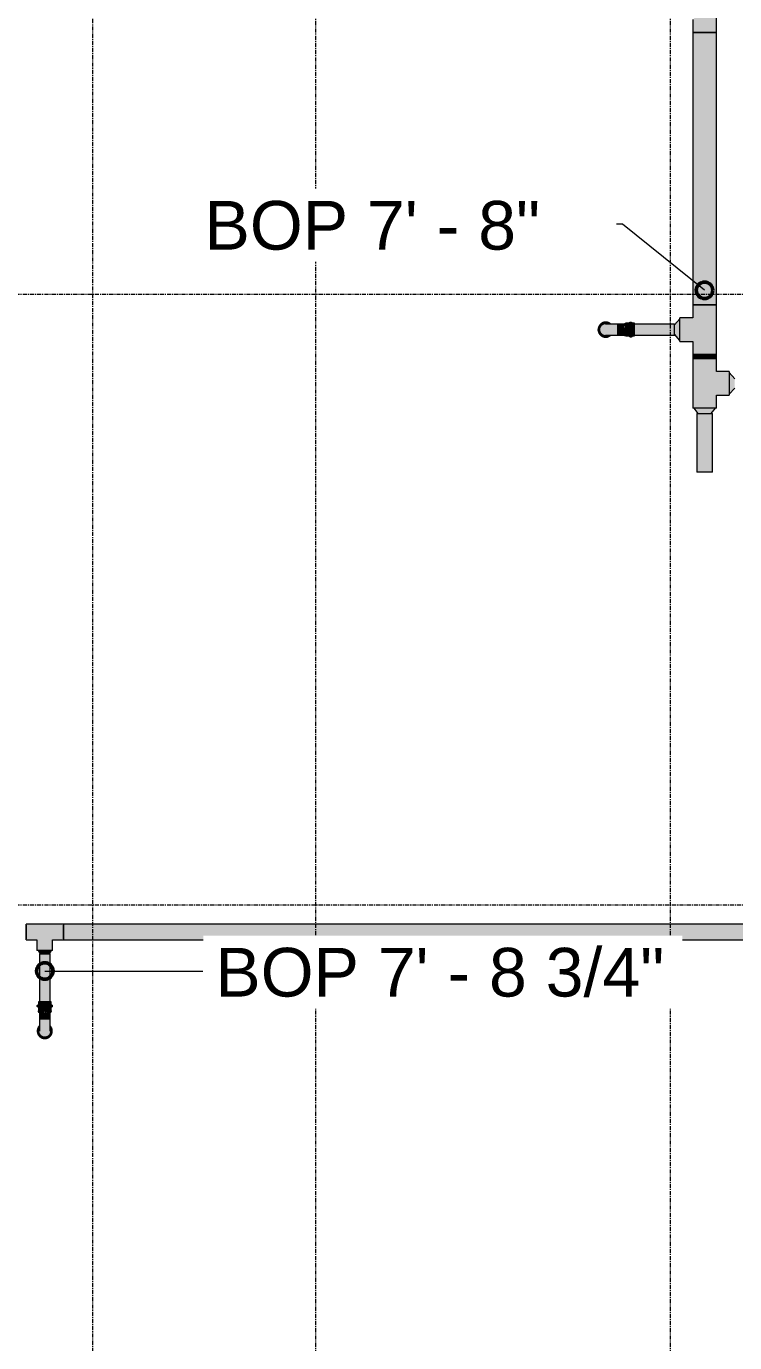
# Model space of a CAD drawing. Header units: inches. Extents: x -3679 to 241, y -496 to 1784.
# Drawn here: x -3090.1 to -3004.2, y 146 to 305.5 of the extents above; entities that cross this region are included whole.
import ezdxf

# ---------------------------------------------------------------- set-up
doc = ezdxf.new("R2010")
doc.units = ezdxf.units.IN
doc.header["$MEASUREMENT"] = 0
doc.linetypes.add('Grid Line', pattern=[0.875, 0.5, -0.125, 0.125, -0.125])
for name, color, linetype, lineweight in [('G-ANNO-DIMS', 251, 'Continuous', 9), ('P-PIPE', 1, 'Continuous', 9), ('P-PIPE-CNTR', 1, 'Continuous', 9), ('S-GRID', 8, 'Continuous', 9)]:
    doc.layers.add(name, color=color, linetype=linetype, lineweight=lineweight)
doc.styles.add('Arial_1', font='arial.ttf', dxfattribs={"height": 5.901198})

# ---------------------------------------------------------------- blocks, each defined once
blk = doc.blocks.new('Victaulic-VicPress316-Elbow 90-45deg Style P568_P571 - Standard-1236836-LOWER PARKING')
at = {"layer": 'P-PIPE'}
for points in [[(-3020.58, 268.74), (-3020.56, 268.79), (-3020.55, 268.92), (-3020.48, 269.11), (-3020.36, 269.28), (-3020.15, 269.42), (-3019.93, 269.49), (-3019.82, 269.51), (-3019.36, 269.4), (-3019.19, 269.4), (-3019.3, 269.5), (-3019.48, 269.59), (-3019.64, 269.6), (-3019.82, 269.65), (-3019.98, 269.64), (-3020.15, 269.59), (-3020.33, 269.5), (-3020.51, 269.33), (-3020.67, 269.07), (-3020.66, 268.74)], [(-3016.7, 268.74), (-3016.64, 268.74), (-3016.64, 269.51), (-3016.69, 269.61), (-3016.78, 269.65), (-3016.88, 269.59), (-3016.93, 269.51), (-3016.93, 268.74), (-3016.71, 268.74)], [(-3019.84, 267.83), (-3019.66, 267.85), (-3019.48, 267.89), (-3019.3, 267.99), (-3019.19, 268.09), (-3019.44, 268.09), (-3019.48, 268.06), (-3019.7, 268), (-3019.82, 267.98), (-3020.17, 268.07), (-3020.36, 268.2), (-3020.48, 268.39), (-3020.51, 268.45), (-3020.56, 268.62), (-3020.57, 268.71), (-3020.58, 268.74), (-3020.73, 268.74), (-3020.71, 268.58), (-3020.66, 268.39), (-3020.49, 268.12), (-3020.33, 267.99), (-3020.15, 267.89), (-3020, 267.88), (-3019.89, 267.85)], [(-3020.58, 268.74), (-3020.48, 268.74), (-3020.45, 268.9), (-3020.4, 269.04), (-3020.36, 269.1), (-3020.28, 269.21), (-3020.19, 269.28), (-3020.09, 269.34), (-3019.96, 269.38), (-3019.93, 269.39), (-3019.47, 269.42), (-3019.6, 269.47), (-3019.82, 269.51), (-3020.04, 269.46), (-3020.17, 269.42), (-3020.38, 269.25), (-3020.48, 269.1), (-3020.51, 269.06), (-3020.55, 268.91), (-3020.57, 268.78)], [(-3019.82, 267.98), (-3019.59, 268.02), (-3019.44, 268.09), (-3019.94, 268.1), (-3020.1, 268.15), (-3020.21, 268.22), (-3020.3, 268.3), (-3020.34, 268.35), (-3020.4, 268.45), (-3020.45, 268.59), (-3020.47, 268.63), (-3020.48, 268.74), (-3020.58, 268.74), (-3020.56, 268.7), (-3020.55, 268.58), (-3020.48, 268.39), (-3020.35, 268.2), (-3020.17, 268.07), (-3020.04, 268.02), (-3019.87, 267.99)], [(-3019.69, 268.09), (-3018.42, 268.1), (-3018.42, 268.74), (-3020.48, 268.74), (-3020.47, 268.63), (-3020.44, 268.52), (-3020.34, 268.35), (-3020.32, 268.32), (-3020.24, 268.24), (-3020.15, 268.17), (-3019.99, 268.11), (-3019.93, 268.1), (-3019.73, 268.09)], [(-3019.74, 268.74), (-3018.42, 268.74), (-3018.42, 269.4), (-3019.93, 269.39), (-3020.1, 269.33), (-3020.15, 269.31), (-3020.24, 269.25), (-3020.32, 269.17), (-3020.41, 269.01), (-3020.44, 268.97), (-3020.47, 268.86), (-3020.47, 268.74), (-3019.87, 268.74)], [(-3018.42, 268.74), (-3017.59, 268.76), (-3017.57, 268.92), (-3017.58, 269.1), (-3017.57, 269.17), (-3017.59, 269.22), (-3017.56, 269.33), (-3017.58, 269.39), (-3017.6, 269.4), (-3018.42, 269.39), (-3018.42, 268.86)], [(-3018.42, 268.09), (-3017.58, 268.1), (-3017.56, 268.11), (-3017.58, 268.23), (-3017.59, 268.28), (-3017.57, 268.31), (-3017.57, 268.51), (-3017.57, 268.58), (-3017.6, 268.74), (-3018.42, 268.74), (-3018.42, 268.1)], [(-3017.6, 268.74), (-3017.38, 268.74), (-3017.38, 269.51), (-3017.46, 269.5), (-3017.59, 269.4), (-3017.56, 269.36), (-3017.58, 269.27), (-3017.59, 269.2), (-3017.57, 269.17), (-3017.57, 268.97), (-3017.58, 268.86), (-3017.6, 268.74)], [(-3017.38, 267.98), (-3017.38, 268.74), (-3017.59, 268.73), (-3017.57, 268.57), (-3017.58, 268.39), (-3017.57, 268.31), (-3017.59, 268.27), (-3017.56, 268.15), (-3017.57, 268.1), (-3017.6, 268.08), (-3017.52, 268.02), (-3017.44, 267.99)], [(-3017.38, 268.74), (-3016.93, 268.74), (-3016.93, 269.51), (-3017.38, 269.5), (-3017.38, 268.87)], [(-3017.38, 267.98), (-3016.93, 267.99), (-3016.93, 268.74), (-3017.38, 268.74), (-3017.38, 267.99)], [(-3016.78, 267.83), (-3016.68, 267.89), (-3016.64, 267.98), (-3016.64, 268.74), (-3016.93, 268.74), (-3016.93, 267.98), (-3016.88, 267.88), (-3016.82, 267.85)], [(-3016.3, 268.74), (-3016.3, 269.51), (-3016.64, 269.5), (-3016.64, 268.74)], [(-3016.3, 267.98), (-3016.3, 268.74), (-3016.64, 268.74), (-3016.64, 267.98)]]:
    blk.add_hatch(color=256, dxfattribs=at).paths.add_polyline_path(points, flags=0)
for p, q in [((-3017.53, 269.4), (-3018.42, 269.4)), ((-3018.42, 268.09), (-3017.53, 268.09)), ((-3016.93, 269.51), (-3017.38, 269.51)), ((-3016.93, 269.51), (-3016.93, 268.74)), ((-3016.93, 268.74), (-3016.93, 267.98)), ((-3016.3, 269.51), (-3016.64, 269.51)), ((-3016.64, 269.51), (-3016.64, 268.74)), ((-3016.64, 268.74), (-3016.64, 267.98)), ((-3016.3, 268.74), (-3016.3, 269.51)), ((-3016.3, 267.98), (-3016.3, 268.74)), ((-3017.38, 267.98), (-3016.93, 267.98)), ((-3016.64, 267.98), (-3016.3, 267.98))]:
    blk.add_line(p, q, dxfattribs=at)
at = {"layer": 'P-PIPE', "flags": 128}
for points in [[(-3019.19, 269.4), (-3019.21, 269.42), (-3019.24, 269.45), (-3019.27, 269.47), (-3019.29, 269.49), (-3019.32, 269.51), (-3019.36, 269.53), (-3019.39, 269.55), (-3019.42, 269.56), (-3019.45, 269.58), (-3019.49, 269.59), (-3019.52, 269.61), (-3019.56, 269.62), (-3019.59, 269.63), (-3019.63, 269.63), (-3019.66, 269.64), (-3019.7, 269.65), (-3019.73, 269.65), (-3019.77, 269.65), (-3019.81, 269.65), (-3019.84, 269.65), (-3019.88, 269.65), (-3019.92, 269.65), (-3019.95, 269.64), (-3019.99, 269.64), (-3020.02, 269.63), (-3020.06, 269.62), (-3020.1, 269.61), (-3020.13, 269.6), (-3020.16, 269.59), (-3020.2, 269.57), (-3020.23, 269.56), (-3020.26, 269.54), (-3020.29, 269.52), (-3020.32, 269.5), (-3020.35, 269.48), (-3020.38, 269.46), (-3020.41, 269.43), (-3020.44, 269.41), (-3020.46, 269.39), (-3020.49, 269.36), (-3020.51, 269.33), (-3020.54, 269.3), (-3020.56, 269.27), (-3020.58, 269.24), (-3020.6, 269.21), (-3020.62, 269.18), (-3020.63, 269.15), (-3020.65, 269.12), (-3020.66, 269.08), (-3020.68, 269.05), (-3020.69, 269.01), (-3020.7, 268.98), (-3020.71, 268.94), (-3020.71, 268.91), (-3020.72, 268.87), (-3020.72, 268.84), (-3020.73, 268.8), (-3020.73, 268.76), (-3020.73, 268.74)], [(-3016.93, 269.51), (-3016.93, 269.52), (-3016.93, 269.52), (-3016.93, 269.53), (-3016.93, 269.53), (-3016.92, 269.54), (-3016.92, 269.54), (-3016.92, 269.55), (-3016.92, 269.56), (-3016.92, 269.56), (-3016.92, 269.57), (-3016.91, 269.57), (-3016.91, 269.58), (-3016.91, 269.58), (-3016.9, 269.59), (-3016.9, 269.59), (-3016.9, 269.6), (-3016.89, 269.6), (-3016.89, 269.61), (-3016.89, 269.61), (-3016.88, 269.61), (-3016.88, 269.62), (-3016.87, 269.62), (-3016.87, 269.63), (-3016.87, 269.63), (-3016.86, 269.63), (-3016.86, 269.63), (-3016.85, 269.64), (-3016.84, 269.64), (-3016.84, 269.64), (-3016.83, 269.64), (-3016.83, 269.65), (-3016.82, 269.65), (-3016.82, 269.65), (-3016.81, 269.65), (-3016.81, 269.65), (-3016.8, 269.65), (-3016.79, 269.65), (-3016.79, 269.65), (-3016.78, 269.65), (-3016.78, 269.65), (-3016.77, 269.65), (-3016.77, 269.65), (-3016.76, 269.65), (-3016.75, 269.65), (-3016.75, 269.65), (-3016.74, 269.65), (-3016.74, 269.65), (-3016.73, 269.65), (-3016.73, 269.64), (-3016.72, 269.64), (-3016.72, 269.64), (-3016.71, 269.64), (-3016.71, 269.63), (-3016.7, 269.63), (-3016.7, 269.63), (-3016.69, 269.62), (-3016.69, 269.62), (-3016.68, 269.62), (-3016.68, 269.61), (-3016.67, 269.61), (-3016.67, 269.6), (-3016.67, 269.6), (-3016.66, 269.59), (-3016.66, 269.59), (-3016.66, 269.58), (-3016.65, 269.58), (-3016.65, 269.57), (-3016.65, 269.57), (-3016.65, 269.56), (-3016.64, 269.56), (-3016.64, 269.55), (-3016.64, 269.55), (-3016.64, 269.54), (-3016.64, 269.54), (-3016.64, 269.53), (-3016.64, 269.52), (-3016.64, 269.52), (-3016.64, 269.51), (-3016.64, 269.51)], [(-3020.73, 268.74), (-3020.73, 268.71), (-3020.73, 268.67), (-3020.72, 268.63), (-3020.72, 268.6), (-3020.71, 268.56), (-3020.7, 268.53), (-3020.69, 268.49), (-3020.68, 268.46), (-3020.67, 268.42), (-3020.66, 268.39), (-3020.64, 268.35), (-3020.63, 268.32), (-3020.61, 268.29), (-3020.59, 268.26), (-3020.57, 268.23), (-3020.55, 268.2), (-3020.53, 268.17), (-3020.5, 268.14), (-3020.48, 268.11), (-3020.45, 268.09), (-3020.43, 268.06), (-3020.4, 268.04), (-3020.37, 268.02), (-3020.34, 268), (-3020.31, 267.98), (-3020.28, 267.96), (-3020.25, 267.94), (-3020.21, 267.92), (-3020.18, 267.91), (-3020.15, 267.89), (-3020.11, 267.88), (-3020.08, 267.87), (-3020.04, 267.86), (-3020.01, 267.85), (-3019.97, 267.84), (-3019.94, 267.84), (-3019.9, 267.83), (-3019.86, 267.83), (-3019.83, 267.83), (-3019.79, 267.83), (-3019.75, 267.83), (-3019.72, 267.84), (-3019.68, 267.84), (-3019.65, 267.85), (-3019.61, 267.85), (-3019.58, 267.86), (-3019.54, 267.87), (-3019.51, 267.89), (-3019.47, 267.9), (-3019.44, 267.91), (-3019.41, 267.93), (-3019.37, 267.95), (-3019.34, 267.96), (-3019.31, 267.98), (-3019.28, 268.01), (-3019.25, 268.03), (-3019.22, 268.05), (-3019.2, 268.08)], [(-3019.43, 269.4), (-3019.46, 269.42), (-3019.48, 269.43), (-3019.51, 269.45), (-3019.54, 269.46), (-3019.57, 269.47), (-3019.6, 269.48), (-3019.63, 269.49), (-3019.66, 269.49), (-3019.69, 269.5), (-3019.72, 269.5), (-3019.75, 269.51), (-3019.78, 269.51), (-3019.81, 269.51), (-3019.84, 269.51), (-3019.87, 269.51), (-3019.9, 269.5), (-3019.93, 269.5), (-3019.96, 269.5), (-3019.99, 269.49), (-3020.02, 269.48), (-3020.05, 269.47), (-3020.08, 269.46), (-3020.11, 269.45), (-3020.14, 269.44), (-3020.16, 269.43), (-3020.19, 269.41), (-3020.22, 269.4), (-3020.24, 269.38), (-3020.27, 269.36), (-3020.29, 269.34), (-3020.32, 269.32), (-3020.34, 269.3), (-3020.36, 269.28), (-3020.38, 269.26), (-3020.4, 269.24), (-3020.42, 269.21), (-3020.44, 269.19), (-3020.46, 269.16), (-3020.47, 269.14), (-3020.49, 269.11), (-3020.5, 269.08), (-3020.52, 269.06), (-3020.53, 269.03), (-3020.54, 269), (-3020.55, 268.97), (-3020.56, 268.94), (-3020.57, 268.91), (-3020.57, 268.88), (-3020.58, 268.85), (-3020.58, 268.82), (-3020.58, 268.79), (-3020.58, 268.76), (-3020.58, 268.74)], [(-3020.58, 268.74), (-3020.58, 268.71), (-3020.58, 268.68), (-3020.58, 268.65), (-3020.57, 268.62), (-3020.57, 268.59), (-3020.56, 268.56), (-3020.55, 268.53), (-3020.55, 268.5), (-3020.53, 268.47), (-3020.52, 268.44), (-3020.51, 268.42), (-3020.5, 268.39), (-3020.48, 268.36), (-3020.47, 268.34), (-3020.45, 268.31), (-3020.43, 268.29), (-3020.41, 268.26), (-3020.39, 268.24), (-3020.37, 268.21), (-3020.35, 268.19), (-3020.33, 268.17), (-3020.31, 268.15), (-3020.28, 268.13), (-3020.26, 268.11), (-3020.23, 268.1), (-3020.21, 268.08), (-3020.18, 268.07), (-3020.15, 268.05), (-3020.12, 268.04), (-3020.1, 268.03), (-3020.07, 268.02), (-3020.04, 268.01), (-3020.01, 268), (-3019.98, 267.99), (-3019.95, 267.99), (-3019.92, 267.98), (-3019.89, 267.98), (-3019.86, 267.98), (-3019.83, 267.98), (-3019.8, 267.98), (-3019.76, 267.98), (-3019.73, 267.98), (-3019.7, 267.98), (-3019.67, 267.99), (-3019.64, 268), (-3019.61, 268), (-3019.58, 268.01), (-3019.56, 268.02), (-3019.53, 268.03), (-3019.5, 268.05), (-3019.47, 268.06), (-3019.44, 268.07), (-3019.42, 268.09)], [(-3018.42, 269.4), (-3018.48, 269.4), (-3018.54, 269.4), (-3018.59, 269.4), (-3018.65, 269.4), (-3018.7, 269.4), (-3018.76, 269.4), (-3018.81, 269.4), (-3018.86, 269.4), (-3018.92, 269.4), (-3018.97, 269.4), (-3019.02, 269.4), (-3019.07, 269.4), (-3019.12, 269.4), (-3019.16, 269.4), (-3019.21, 269.4), (-3019.26, 269.4), (-3019.3, 269.4), (-3019.34, 269.4), (-3019.38, 269.4), (-3019.42, 269.4), (-3019.46, 269.4), (-3019.5, 269.4), (-3019.53, 269.4), (-3019.57, 269.4), (-3019.6, 269.4), (-3019.63, 269.4), (-3019.65, 269.4), (-3019.68, 269.4), (-3019.7, 269.4), (-3019.72, 269.4), (-3019.74, 269.4), (-3019.76, 269.4), (-3019.77, 269.4), (-3019.79, 269.4), (-3019.8, 269.4), (-3019.81, 269.4), (-3019.81, 269.4), (-3019.82, 269.4), (-3019.82, 269.4), (-3019.82, 269.4)], [(-3019.82, 268.09), (-3019.82, 268.09), (-3019.81, 268.09), (-3019.81, 268.09), (-3019.8, 268.09), (-3019.79, 268.09), (-3019.78, 268.09), (-3019.76, 268.09), (-3019.75, 268.09), (-3019.73, 268.09), (-3019.71, 268.09), (-3019.68, 268.09), (-3019.66, 268.09), (-3019.63, 268.09), (-3019.6, 268.09), (-3019.57, 268.09), (-3019.54, 268.09), (-3019.51, 268.09), (-3019.47, 268.09), (-3019.43, 268.09), (-3019.4, 268.09), (-3019.35, 268.09), (-3019.31, 268.09), (-3019.27, 268.09), (-3019.22, 268.09), (-3019.18, 268.09), (-3019.13, 268.09), (-3019.08, 268.09), (-3019.03, 268.09), (-3018.98, 268.09), (-3018.93, 268.09), (-3018.88, 268.09), (-3018.82, 268.09), (-3018.77, 268.09), (-3018.72, 268.09), (-3018.66, 268.09), (-3018.61, 268.09), (-3018.55, 268.09), (-3018.5, 268.09), (-3018.44, 268.09), (-3018.42, 268.09)], [(-3017.6, 269.4), (-3017.59, 269.41), (-3017.58, 269.42), (-3017.58, 269.43), (-3017.57, 269.43), (-3017.56, 269.44), (-3017.55, 269.45), (-3017.54, 269.45), (-3017.53, 269.46), (-3017.52, 269.47), (-3017.52, 269.47), (-3017.51, 269.48), (-3017.5, 269.48), (-3017.49, 269.49), (-3017.48, 269.49), (-3017.47, 269.49), (-3017.46, 269.5), (-3017.45, 269.5), (-3017.43, 269.5), (-3017.42, 269.51), (-3017.41, 269.51), (-3017.4, 269.51), (-3017.39, 269.51), (-3017.38, 269.51), (-3017.38, 269.51)], [(-3017.38, 267.98), (-3017.39, 267.98), (-3017.4, 267.98), (-3017.41, 267.98), (-3017.42, 267.98), (-3017.43, 267.98), (-3017.44, 267.98), (-3017.45, 267.99), (-3017.46, 267.99), (-3017.47, 267.99), (-3017.48, 268), (-3017.49, 268), (-3017.5, 268.01), (-3017.51, 268.01), (-3017.52, 268.02), (-3017.53, 268.02), (-3017.54, 268.03), (-3017.55, 268.04), (-3017.56, 268.04), (-3017.57, 268.05), (-3017.57, 268.06), (-3017.58, 268.07), (-3017.59, 268.08), (-3017.6, 268.08), (-3017.6, 268.09)], [(-3016.93, 269.47), (-3016.93, 269.48), (-3016.93, 269.49), (-3016.93, 269.49), (-3016.93, 269.5), (-3016.93, 269.5), (-3016.93, 269.51), (-3016.93, 269.51), (-3016.93, 269.51), (-3016.93, 269.51)], [(-3016.93, 269.51), (-3016.93, 269.51), (-3016.93, 269.51), (-3016.93, 269.5), (-3016.93, 269.5), (-3016.93, 269.49), (-3016.93, 269.49), (-3016.93, 269.48), (-3016.93, 269.47), (-3016.93, 269.46), (-3016.93, 269.45), (-3016.93, 269.44), (-3016.93, 269.42), (-3016.93, 269.41), (-3016.93, 269.39), (-3016.93, 269.38), (-3016.93, 269.36), (-3016.93, 269.34), (-3016.93, 269.32), (-3016.93, 269.3), (-3016.93, 269.28), (-3016.93, 269.25), (-3016.93, 269.23), (-3016.93, 269.21), (-3016.93, 269.18), (-3016.93, 269.16), (-3016.93, 269.13), (-3016.93, 269.1), (-3016.93, 269.08), (-3016.93, 269.05), (-3016.93, 269.02), (-3016.93, 268.99), (-3016.93, 268.96), (-3016.93, 268.93), (-3016.93, 268.9), (-3016.93, 268.87), (-3016.93, 268.84), (-3016.93, 268.81), (-3016.93, 268.78), (-3016.93, 268.75), (-3016.93, 268.74)], [(-3016.93, 268.74), (-3016.93, 268.71), (-3016.93, 268.68), (-3016.93, 268.65), (-3016.93, 268.62), (-3016.93, 268.59), (-3016.93, 268.56), (-3016.93, 268.53), (-3016.93, 268.5), (-3016.93, 268.47), (-3016.93, 268.44), (-3016.93, 268.42), (-3016.93, 268.39), (-3016.93, 268.36), (-3016.93, 268.34), (-3016.93, 268.31), (-3016.93, 268.29), (-3016.93, 268.26), (-3016.93, 268.24), (-3016.93, 268.21), (-3016.93, 268.19), (-3016.93, 268.17), (-3016.93, 268.15), (-3016.93, 268.13), (-3016.93, 268.11), (-3016.93, 268.1), (-3016.93, 268.08), (-3016.93, 268.07), (-3016.93, 268.05), (-3016.93, 268.04), (-3016.93, 268.03), (-3016.93, 268.02), (-3016.93, 268.01), (-3016.93, 268), (-3016.93, 267.99), (-3016.93, 267.99), (-3016.93, 267.98), (-3016.93, 267.98), (-3016.93, 267.98), (-3016.93, 267.98), (-3016.93, 267.98)], [(-3016.93, 267.98), (-3016.93, 267.98), (-3016.93, 267.98), (-3016.93, 267.98), (-3016.93, 267.99), (-3016.93, 267.99), (-3016.93, 268), (-3016.93, 268.01), (-3016.93, 268.02)], [(-3016.64, 268.74), (-3016.64, 268.77), (-3016.64, 268.8), (-3016.64, 268.83), (-3016.64, 268.86), (-3016.64, 268.9), (-3016.64, 268.93), (-3016.64, 268.95), (-3016.64, 268.98), (-3016.64, 269.01), (-3016.64, 269.04), (-3016.64, 269.07), (-3016.64, 269.1), (-3016.64, 269.12), (-3016.64, 269.15), (-3016.64, 269.18), (-3016.64, 269.2), (-3016.64, 269.22), (-3016.64, 269.25), (-3016.64, 269.27), (-3016.64, 269.29), (-3016.64, 269.31), (-3016.64, 269.33), (-3016.64, 269.35), (-3016.64, 269.37), (-3016.64, 269.39), (-3016.64, 269.4), (-3016.64, 269.42), (-3016.64, 269.43), (-3016.64, 269.45), (-3016.64, 269.46), (-3016.64, 269.47), (-3016.64, 269.48), (-3016.64, 269.49), (-3016.64, 269.49), (-3016.64, 269.5), (-3016.64, 269.5), (-3016.64, 269.51), (-3016.64, 269.51), (-3016.64, 269.51), (-3016.64, 269.51)], [(-3016.64, 269.51), (-3016.64, 269.51), (-3016.64, 269.51), (-3016.64, 269.5), (-3016.64, 269.5), (-3016.64, 269.49), (-3016.64, 269.49), (-3016.64, 269.48), (-3016.64, 269.47)], [(-3016.64, 267.98), (-3016.64, 267.98), (-3016.64, 267.98), (-3016.64, 267.98), (-3016.64, 267.99), (-3016.64, 267.99), (-3016.64, 268), (-3016.64, 268.01), (-3016.64, 268.02), (-3016.64, 268.03), (-3016.64, 268.04), (-3016.64, 268.05), (-3016.64, 268.06), (-3016.64, 268.08), (-3016.64, 268.09), (-3016.64, 268.11), (-3016.64, 268.13), (-3016.64, 268.15), (-3016.64, 268.17), (-3016.64, 268.19), (-3016.64, 268.21), (-3016.64, 268.23), (-3016.64, 268.25), (-3016.64, 268.28), (-3016.64, 268.3), (-3016.64, 268.33), (-3016.64, 268.35), (-3016.64, 268.38), (-3016.64, 268.41), (-3016.64, 268.44), (-3016.64, 268.47), (-3016.64, 268.49), (-3016.64, 268.52), (-3016.64, 268.55), (-3016.64, 268.58), (-3016.64, 268.61), (-3016.64, 268.64), (-3016.64, 268.67), (-3016.64, 268.7), (-3016.64, 268.73), (-3016.64, 268.74)], [(-3016.64, 268.02), (-3016.64, 268.01), (-3016.64, 268), (-3016.64, 267.99), (-3016.64, 267.99), (-3016.64, 267.98), (-3016.64, 267.98), (-3016.64, 267.98), (-3016.64, 267.98), (-3016.64, 267.98)], [(-3016.64, 267.98), (-3016.64, 267.97), (-3016.64, 267.96), (-3016.64, 267.96), (-3016.64, 267.95), (-3016.64, 267.95), (-3016.64, 267.94), (-3016.64, 267.94), (-3016.64, 267.93), (-3016.65, 267.93), (-3016.65, 267.92), (-3016.65, 267.91), (-3016.65, 267.91), (-3016.66, 267.9), (-3016.66, 267.9), (-3016.66, 267.89), (-3016.66, 267.89), (-3016.67, 267.88), (-3016.67, 267.88), (-3016.68, 267.88), (-3016.68, 267.87), (-3016.68, 267.87), (-3016.69, 267.86), (-3016.69, 267.86), (-3016.7, 267.86), (-3016.7, 267.85), (-3016.71, 267.85), (-3016.71, 267.85), (-3016.72, 267.85), (-3016.72, 267.84), (-3016.73, 267.84), (-3016.73, 267.84), (-3016.74, 267.84), (-3016.75, 267.84), (-3016.75, 267.83), (-3016.76, 267.83), (-3016.76, 267.83), (-3016.77, 267.83), (-3016.77, 267.83), (-3016.78, 267.83), (-3016.79, 267.83), (-3016.79, 267.83), (-3016.8, 267.83), (-3016.8, 267.83), (-3016.81, 267.83), (-3016.81, 267.83), (-3016.82, 267.84), (-3016.83, 267.84), (-3016.83, 267.84), (-3016.84, 267.84), (-3016.84, 267.84), (-3016.85, 267.85), (-3016.85, 267.85), (-3016.86, 267.85), (-3016.86, 267.86), (-3016.87, 267.86), (-3016.87, 267.86), (-3016.88, 267.87), (-3016.88, 267.87), (-3016.88, 267.87), (-3016.89, 267.88), (-3016.89, 267.88), (-3016.9, 267.89), (-3016.9, 267.89), (-3016.9, 267.9), (-3016.91, 267.9), (-3016.91, 267.91), (-3016.91, 267.91), (-3016.91, 267.92), (-3016.92, 267.92), (-3016.92, 267.93), (-3016.92, 267.93), (-3016.92, 267.94), (-3016.92, 267.94), (-3016.92, 267.95), (-3016.93, 267.96), (-3016.93, 267.96), (-3016.93, 267.97), (-3016.93, 267.97), (-3016.93, 267.98)]]:
    blk.add_lwpolyline(points, dxfattribs=at)
blk = doc.blocks.new('Victaulic-VicPress316-Elbow 90-45deg Style P568_P571 - Standard-V31-LOWER PARKING')
at = {"layer": 'P-PIPE'}
for points in [[(-3300.48, 461.12), (-3300.48, 461.37), (-3300.5, 461.41), (-3300.56, 461.63), (-3300.58, 461.74), (-3300.49, 462.09), (-3300.36, 462.28), (-3300.17, 462.41), (-3300.11, 462.44), (-3299.93, 462.48), (-3299.85, 462.49), (-3299.82, 462.51), (-3299.82, 462.58), (-3300.15, 462.59), (-3300.44, 462.41), (-3300.57, 462.26), (-3300.67, 462.08), (-3300.68, 461.92), (-3300.73, 461.74), (-3300.71, 461.58), (-3300.67, 461.41), (-3300.57, 461.23), (-3300.48, 461.12)], [(-3299.16, 461.12), (-3299.06, 461.23), (-3298.97, 461.41), (-3298.96, 461.56), (-3298.91, 461.74), (-3298.92, 461.9), (-3298.97, 462.08), (-3299.06, 462.26), (-3299.2, 462.41), (-3299.49, 462.59), (-3299.65, 462.64), (-3299.82, 462.65), (-3299.82, 462.51), (-3299.77, 462.49), (-3299.64, 462.48), (-3299.45, 462.4), (-3299.28, 462.28), (-3299.14, 462.08), (-3299.07, 461.86), (-3299.05, 461.74), (-3299.16, 461.3), (-3299.16, 461.13)], [(-3300.48, 461.37), (-3300.46, 461.86), (-3300.4, 462.03), (-3300.34, 462.14), (-3300.28, 462.21), (-3300.21, 462.27), (-3300.11, 462.33), (-3299.97, 462.38), (-3299.93, 462.39), (-3299.82, 462.4), (-3299.82, 462.51), (-3299.86, 462.49), (-3299.98, 462.48), (-3300.17, 462.41), (-3300.36, 462.28), (-3300.49, 462.09), (-3300.54, 461.96), (-3300.58, 461.74), (-3300.54, 461.52), (-3300.49, 461.39)], [(-3300.15, 460.35), (-3299.82, 460.35), (-3299.82, 462.4), (-3299.93, 462.39), (-3300.04, 462.36), (-3300.15, 462.31), (-3300.24, 462.25), (-3300.32, 462.17), (-3300.4, 462.03), (-3300.44, 461.97), (-3300.47, 461.86), (-3300.48, 461.62), (-3300.47, 460.35), (-3300.24, 460.35)], [(-3299.16, 461.37), (-3299.13, 461.44), (-3299.1, 461.52), (-3299.05, 461.74), (-3299.1, 461.97), (-3299.14, 462.09), (-3299.31, 462.31), (-3299.46, 462.41), (-3299.5, 462.43), (-3299.65, 462.48), (-3299.78, 462.49), (-3299.82, 462.49), (-3299.82, 462.4), (-3299.66, 462.38), (-3299.52, 462.33), (-3299.42, 462.27), (-3299.35, 462.2), (-3299.28, 462.11), (-3299.22, 462.02), (-3299.18, 461.89), (-3299.17, 461.86), (-3299.16, 461.4)], [(-3299.31, 460.35), (-3299.16, 460.35), (-3299.17, 461.86), (-3299.21, 461.99), (-3299.25, 462.07), (-3299.31, 462.17), (-3299.42, 462.27), (-3299.5, 462.32), (-3299.59, 462.36), (-3299.7, 462.39), (-3299.82, 462.39), (-3299.82, 460.35), (-3299.39, 460.35)], [(-3299.98, 459.3), (-3299.82, 459.3), (-3299.83, 459.52), (-3299.99, 459.49), (-3300.17, 459.5), (-3300.25, 459.5), (-3300.29, 459.52), (-3300.41, 459.49), (-3300.46, 459.5), (-3300.48, 459.52), (-3300.54, 459.44), (-3300.57, 459.37), (-3300.57, 459.3), (-3300.06, 459.3)], [(-3300.45, 459.49), (-3300.33, 459.51), (-3300.28, 459.52), (-3300.25, 459.5), (-3300.05, 459.5), (-3299.98, 459.49), (-3299.82, 459.52), (-3299.82, 460.35), (-3300.48, 460.35), (-3300.46, 459.5), (-3300.45, 459.49)], [(-3299.24, 459.49), (-3299.17, 459.5), (-3299.16, 459.52), (-3299.17, 460.35), (-3299.82, 460.35), (-3299.8, 459.52), (-3299.64, 459.49), (-3299.46, 459.5), (-3299.39, 459.5), (-3299.34, 459.52), (-3299.25, 459.49)], [(-3299.62, 459.3), (-3299.05, 459.3), (-3299.06, 459.38), (-3299.16, 459.52), (-3299.2, 459.49), (-3299.29, 459.5), (-3299.36, 459.52), (-3299.39, 459.5), (-3299.59, 459.5), (-3299.7, 459.5), (-3299.82, 459.52), (-3299.82, 459.3), (-3299.65, 459.3)], [(-3300.53, 458.56), (-3299.82, 458.56), (-3299.82, 458.85), (-3300.58, 458.85), (-3300.68, 458.8), (-3300.73, 458.71), (-3300.67, 458.61), (-3300.58, 458.56), (-3300.53, 458.56)], [(-3300.44, 458.85), (-3299.82, 458.85), (-3299.82, 459.3), (-3300.58, 459.3), (-3300.57, 458.85), (-3300.47, 458.85)], [(-3300.58, 458.22), (-3299.82, 458.22), (-3299.82, 458.56), (-3300.58, 458.56)], [(-3299.19, 458.85), (-3299.05, 458.85), (-3299.06, 459.3), (-3299.82, 459.3), (-3299.82, 458.85), (-3299.22, 458.85)], [(-3299.35, 458.56), (-3299.05, 458.56), (-3298.95, 458.61), (-3298.91, 458.71), (-3298.97, 458.81), (-3299.05, 458.85), (-3299.82, 458.85), (-3299.82, 458.56), (-3299.37, 458.56)], [(-3299.22, 458.22), (-3299.05, 458.22), (-3299.06, 458.56), (-3299.82, 458.56), (-3299.82, 458.22), (-3299.28, 458.22)]]:
    blk.add_hatch(color=256, dxfattribs=at).paths.add_polyline_path(points, flags=0)
for p, q in [((-3300.48, 460.35), (-3300.48, 459.46)), ((-3299.16, 459.46), (-3299.16, 460.35)), ((-3300.58, 459.3), (-3300.58, 458.85)), ((-3299.82, 458.85), (-3300.58, 458.85)), ((-3300.58, 458.56), (-3300.58, 458.22)), ((-3299.82, 458.56), (-3300.58, 458.56)), ((-3300.58, 458.22), (-3299.82, 458.22)), ((-3299.05, 458.85), (-3299.82, 458.85)), ((-3299.05, 458.56), (-3299.82, 458.56)), ((-3299.82, 458.22), (-3299.05, 458.22)), ((-3299.05, 458.85), (-3299.05, 459.3)), ((-3299.05, 458.22), (-3299.05, 458.56))]:
    blk.add_line(p, q, dxfattribs=at)
at = {"layer": 'P-PIPE', "flags": 128}
for points in [[(-3299.82, 462.65), (-3299.85, 462.65), (-3299.89, 462.65), (-3299.93, 462.65), (-3299.96, 462.64), (-3300, 462.64), (-3300.03, 462.63), (-3300.07, 462.62), (-3300.1, 462.61), (-3300.14, 462.6), (-3300.17, 462.58), (-3300.21, 462.57), (-3300.24, 462.55), (-3300.27, 462.53), (-3300.3, 462.52), (-3300.33, 462.5), (-3300.36, 462.47), (-3300.39, 462.45), (-3300.42, 462.43), (-3300.45, 462.4), (-3300.47, 462.38), (-3300.5, 462.35), (-3300.52, 462.32), (-3300.54, 462.3), (-3300.56, 462.27), (-3300.58, 462.24), (-3300.6, 462.2), (-3300.62, 462.17), (-3300.64, 462.14), (-3300.65, 462.11), (-3300.67, 462.07), (-3300.68, 462.04), (-3300.69, 462), (-3300.7, 461.97), (-3300.71, 461.93), (-3300.72, 461.9), (-3300.72, 461.86), (-3300.73, 461.83), (-3300.73, 461.79), (-3300.73, 461.75), (-3300.73, 461.72), (-3300.73, 461.68), (-3300.72, 461.64), (-3300.72, 461.61), (-3300.71, 461.57), (-3300.71, 461.54), (-3300.7, 461.5), (-3300.69, 461.47), (-3300.67, 461.43), (-3300.66, 461.4), (-3300.65, 461.36), (-3300.63, 461.33), (-3300.61, 461.3), (-3300.6, 461.27), (-3300.58, 461.24), (-3300.55, 461.21), (-3300.53, 461.18), (-3300.51, 461.15), (-3300.49, 461.12)], [(-3299.16, 461.11), (-3299.14, 461.13), (-3299.11, 461.16), (-3299.09, 461.19), (-3299.07, 461.22), (-3299.05, 461.25), (-3299.03, 461.28), (-3299.01, 461.31), (-3299, 461.35), (-3298.98, 461.38), (-3298.97, 461.41), (-3298.96, 461.45), (-3298.94, 461.48), (-3298.93, 461.52), (-3298.93, 461.55), (-3298.92, 461.59), (-3298.91, 461.62), (-3298.91, 461.66), (-3298.91, 461.7), (-3298.91, 461.73), (-3298.91, 461.77), (-3298.91, 461.81), (-3298.91, 461.84), (-3298.92, 461.88), (-3298.92, 461.91), (-3298.93, 461.95), (-3298.94, 461.99), (-3298.95, 462.02), (-3298.96, 462.05), (-3298.97, 462.09), (-3298.99, 462.12), (-3299, 462.16), (-3299.02, 462.19), (-3299.04, 462.22), (-3299.06, 462.25), (-3299.08, 462.28), (-3299.1, 462.31), (-3299.13, 462.34), (-3299.15, 462.36), (-3299.18, 462.39), (-3299.2, 462.42), (-3299.23, 462.44), (-3299.26, 462.46), (-3299.29, 462.48), (-3299.32, 462.5), (-3299.35, 462.52), (-3299.38, 462.54), (-3299.41, 462.56), (-3299.44, 462.57), (-3299.48, 462.59), (-3299.51, 462.6), (-3299.55, 462.61), (-3299.58, 462.62), (-3299.62, 462.63), (-3299.65, 462.64), (-3299.69, 462.65), (-3299.73, 462.65), (-3299.76, 462.65), (-3299.8, 462.65), (-3299.82, 462.65)], [(-3299.82, 462.51), (-3299.85, 462.51), (-3299.88, 462.51), (-3299.91, 462.5), (-3299.94, 462.5), (-3299.97, 462.49), (-3300, 462.49), (-3300.03, 462.48), (-3300.06, 462.47), (-3300.09, 462.46), (-3300.12, 462.45), (-3300.14, 462.44), (-3300.17, 462.42), (-3300.2, 462.41), (-3300.22, 462.39), (-3300.25, 462.38), (-3300.28, 462.36), (-3300.3, 462.34), (-3300.32, 462.32), (-3300.35, 462.3), (-3300.37, 462.28), (-3300.39, 462.25), (-3300.41, 462.23), (-3300.43, 462.21), (-3300.45, 462.18), (-3300.46, 462.16), (-3300.48, 462.13), (-3300.49, 462.1), (-3300.51, 462.08), (-3300.52, 462.05), (-3300.53, 462.02), (-3300.54, 461.99), (-3300.55, 461.96), (-3300.56, 461.93), (-3300.57, 461.9), (-3300.57, 461.87), (-3300.58, 461.84), (-3300.58, 461.81), (-3300.58, 461.78), (-3300.58, 461.75), (-3300.58, 461.72), (-3300.58, 461.69), (-3300.58, 461.66), (-3300.58, 461.63), (-3300.57, 461.6), (-3300.56, 461.57), (-3300.56, 461.54), (-3300.55, 461.51), (-3300.54, 461.48), (-3300.53, 461.45), (-3300.51, 461.42), (-3300.5, 461.4), (-3300.49, 461.37), (-3300.48, 461.35)], [(-3300.48, 461.74), (-3300.48, 461.74), (-3300.48, 461.74), (-3300.48, 461.73), (-3300.48, 461.73), (-3300.48, 461.72), (-3300.48, 461.7), (-3300.48, 461.69), (-3300.48, 461.67), (-3300.48, 461.65), (-3300.48, 461.63), (-3300.48, 461.61), (-3300.48, 461.59), (-3300.48, 461.56), (-3300.48, 461.53), (-3300.48, 461.5), (-3300.48, 461.47), (-3300.48, 461.43), (-3300.48, 461.4), (-3300.48, 461.36), (-3300.48, 461.32), (-3300.48, 461.28), (-3300.48, 461.24), (-3300.48, 461.19), (-3300.48, 461.15), (-3300.48, 461.1), (-3300.48, 461.05), (-3300.48, 461.01), (-3300.48, 460.96), (-3300.48, 460.91), (-3300.48, 460.85), (-3300.48, 460.8), (-3300.48, 460.75), (-3300.48, 460.7), (-3300.48, 460.64), (-3300.48, 460.59), (-3300.48, 460.53), (-3300.48, 460.48), (-3300.48, 460.42), (-3300.48, 460.36), (-3300.48, 460.35)], [(-3299.16, 461.35), (-3299.14, 461.38), (-3299.13, 461.41), (-3299.11, 461.44), (-3299.1, 461.47), (-3299.09, 461.49), (-3299.08, 461.52), (-3299.08, 461.55), (-3299.07, 461.58), (-3299.06, 461.61), (-3299.06, 461.64), (-3299.05, 461.67), (-3299.05, 461.7), (-3299.05, 461.73), (-3299.05, 461.77), (-3299.05, 461.8), (-3299.06, 461.83), (-3299.06, 461.86), (-3299.06, 461.89), (-3299.07, 461.92), (-3299.08, 461.95), (-3299.09, 461.98), (-3299.1, 462.01), (-3299.11, 462.03), (-3299.12, 462.06), (-3299.13, 462.09), (-3299.15, 462.12), (-3299.16, 462.14), (-3299.18, 462.17), (-3299.2, 462.19), (-3299.22, 462.22), (-3299.24, 462.24), (-3299.26, 462.26), (-3299.28, 462.29), (-3299.3, 462.31), (-3299.32, 462.33), (-3299.35, 462.35), (-3299.37, 462.37), (-3299.4, 462.38), (-3299.42, 462.4), (-3299.45, 462.41), (-3299.48, 462.43), (-3299.5, 462.44), (-3299.53, 462.45), (-3299.56, 462.47), (-3299.59, 462.47), (-3299.62, 462.48), (-3299.65, 462.49), (-3299.68, 462.5), (-3299.71, 462.5), (-3299.74, 462.51), (-3299.77, 462.51), (-3299.8, 462.51), (-3299.82, 462.51)], [(-3299.16, 460.35), (-3299.16, 460.41), (-3299.16, 460.46), (-3299.16, 460.52), (-3299.16, 460.57), (-3299.16, 460.63), (-3299.16, 460.68), (-3299.16, 460.73), (-3299.16, 460.79), (-3299.16, 460.84), (-3299.16, 460.89), (-3299.16, 460.94), (-3299.16, 460.99), (-3299.16, 461.04), (-3299.16, 461.09), (-3299.16, 461.14), (-3299.16, 461.18), (-3299.16, 461.23), (-3299.16, 461.27), (-3299.16, 461.31), (-3299.16, 461.35), (-3299.16, 461.39), (-3299.16, 461.42), (-3299.16, 461.46), (-3299.16, 461.49), (-3299.16, 461.52), (-3299.16, 461.55), (-3299.16, 461.58), (-3299.16, 461.6), (-3299.16, 461.63), (-3299.16, 461.65), (-3299.16, 461.67), (-3299.16, 461.68), (-3299.16, 461.7), (-3299.16, 461.71), (-3299.16, 461.72), (-3299.16, 461.73), (-3299.16, 461.74), (-3299.16, 461.74), (-3299.16, 461.74), (-3299.16, 461.74)], [(-3300.58, 459.3), (-3300.58, 459.31), (-3300.58, 459.33), (-3300.58, 459.34), (-3300.58, 459.35), (-3300.58, 459.36), (-3300.58, 459.37), (-3300.57, 459.38), (-3300.57, 459.39), (-3300.57, 459.4), (-3300.56, 459.41), (-3300.56, 459.42), (-3300.55, 459.43), (-3300.55, 459.44), (-3300.54, 459.45), (-3300.54, 459.46), (-3300.53, 459.47), (-3300.52, 459.48), (-3300.52, 459.48), (-3300.51, 459.49), (-3300.5, 459.5), (-3300.49, 459.51), (-3300.49, 459.51), (-3300.48, 459.52), (-3300.48, 459.52)], [(-3299.16, 459.52), (-3299.15, 459.52), (-3299.14, 459.51), (-3299.14, 459.5), (-3299.13, 459.49), (-3299.12, 459.48), (-3299.11, 459.48), (-3299.11, 459.47), (-3299.1, 459.46), (-3299.09, 459.45), (-3299.09, 459.44), (-3299.08, 459.43), (-3299.08, 459.42), (-3299.07, 459.41), (-3299.07, 459.4), (-3299.07, 459.39), (-3299.06, 459.38), (-3299.06, 459.37), (-3299.06, 459.36), (-3299.05, 459.35), (-3299.05, 459.34), (-3299.05, 459.33), (-3299.05, 459.32), (-3299.05, 459.31), (-3299.05, 459.3)], [(-3300.58, 458.56), (-3300.59, 458.56), (-3300.6, 458.56), (-3300.6, 458.56), (-3300.61, 458.56), (-3300.61, 458.56), (-3300.62, 458.57), (-3300.62, 458.57), (-3300.63, 458.57), (-3300.64, 458.57), (-3300.64, 458.57), (-3300.65, 458.58), (-3300.65, 458.58), (-3300.66, 458.58), (-3300.66, 458.58), (-3300.67, 458.59), (-3300.67, 458.59), (-3300.68, 458.59), (-3300.68, 458.6), (-3300.68, 458.6), (-3300.69, 458.61), (-3300.69, 458.61), (-3300.7, 458.61), (-3300.7, 458.62), (-3300.7, 458.62), (-3300.71, 458.63), (-3300.71, 458.63), (-3300.71, 458.64), (-3300.72, 458.64), (-3300.72, 458.65), (-3300.72, 458.65), (-3300.72, 458.66), (-3300.72, 458.67), (-3300.73, 458.67), (-3300.73, 458.68), (-3300.73, 458.68), (-3300.73, 458.69), (-3300.73, 458.69), (-3300.73, 458.7), (-3300.73, 458.71), (-3300.73, 458.71), (-3300.73, 458.72), (-3300.73, 458.72), (-3300.73, 458.73), (-3300.73, 458.73), (-3300.73, 458.74), (-3300.72, 458.75), (-3300.72, 458.75), (-3300.72, 458.76), (-3300.72, 458.76), (-3300.72, 458.77), (-3300.71, 458.77), (-3300.71, 458.78), (-3300.71, 458.78), (-3300.71, 458.79), (-3300.7, 458.79), (-3300.7, 458.8), (-3300.69, 458.8), (-3300.69, 458.81), (-3300.69, 458.81), (-3300.68, 458.81), (-3300.68, 458.82), (-3300.67, 458.82), (-3300.67, 458.83), (-3300.66, 458.83), (-3300.66, 458.83), (-3300.65, 458.83), (-3300.65, 458.84), (-3300.64, 458.84), (-3300.64, 458.84), (-3300.63, 458.84), (-3300.63, 458.85), (-3300.62, 458.85), (-3300.62, 458.85), (-3300.61, 458.85), (-3300.6, 458.85), (-3300.6, 458.85), (-3300.59, 458.85), (-3300.59, 458.85), (-3300.58, 458.85)], [(-3299.82, 458.85), (-3299.85, 458.85), (-3299.88, 458.85), (-3299.91, 458.85), (-3299.94, 458.85), (-3299.97, 458.85), (-3300, 458.85), (-3300.03, 458.85), (-3300.06, 458.85), (-3300.09, 458.85), (-3300.12, 458.85), (-3300.14, 458.85), (-3300.17, 458.85), (-3300.2, 458.85), (-3300.22, 458.85), (-3300.25, 458.85), (-3300.28, 458.85), (-3300.3, 458.85), (-3300.32, 458.85), (-3300.35, 458.85), (-3300.37, 458.85), (-3300.39, 458.85), (-3300.41, 458.85), (-3300.43, 458.85), (-3300.45, 458.85), (-3300.46, 458.85), (-3300.48, 458.85), (-3300.49, 458.85), (-3300.51, 458.85), (-3300.52, 458.85), (-3300.53, 458.85), (-3300.54, 458.85), (-3300.55, 458.85), (-3300.56, 458.85), (-3300.57, 458.85), (-3300.57, 458.85), (-3300.58, 458.85), (-3300.58, 458.85), (-3300.58, 458.85), (-3300.58, 458.85), (-3300.58, 458.85)], [(-3300.58, 458.85), (-3300.58, 458.85), (-3300.58, 458.85), (-3300.58, 458.85), (-3300.57, 458.85), (-3300.57, 458.85), (-3300.56, 458.85), (-3300.55, 458.85), (-3300.55, 458.85)], [(-3300.54, 458.56), (-3300.55, 458.56), (-3300.56, 458.56), (-3300.57, 458.56), (-3300.57, 458.56), (-3300.58, 458.56), (-3300.58, 458.56), (-3300.58, 458.56), (-3300.58, 458.56), (-3300.58, 458.56)], [(-3300.58, 458.56), (-3300.58, 458.56), (-3300.58, 458.56), (-3300.58, 458.56), (-3300.57, 458.56), (-3300.57, 458.56), (-3300.56, 458.56), (-3300.55, 458.56), (-3300.55, 458.56), (-3300.53, 458.56), (-3300.52, 458.56), (-3300.51, 458.56), (-3300.5, 458.56), (-3300.48, 458.56), (-3300.47, 458.56), (-3300.45, 458.56), (-3300.43, 458.56), (-3300.41, 458.56), (-3300.39, 458.56), (-3300.37, 458.56), (-3300.35, 458.56), (-3300.33, 458.56), (-3300.31, 458.56), (-3300.28, 458.56), (-3300.26, 458.56), (-3300.23, 458.56), (-3300.21, 458.56), (-3300.18, 458.56), (-3300.15, 458.56), (-3300.12, 458.56), (-3300.1, 458.56), (-3300.07, 458.56), (-3300.04, 458.56), (-3300.01, 458.56), (-3299.98, 458.56), (-3299.95, 458.56), (-3299.92, 458.56), (-3299.89, 458.56), (-3299.86, 458.56), (-3299.83, 458.56), (-3299.82, 458.56)], [(-3299.05, 458.85), (-3299.05, 458.85), (-3299.05, 458.85), (-3299.06, 458.85), (-3299.06, 458.85), (-3299.07, 458.85), (-3299.07, 458.85), (-3299.08, 458.85), (-3299.09, 458.85), (-3299.1, 458.85), (-3299.11, 458.85), (-3299.12, 458.85), (-3299.14, 458.85), (-3299.15, 458.85), (-3299.17, 458.85), (-3299.18, 458.85), (-3299.2, 458.85), (-3299.22, 458.85), (-3299.24, 458.85), (-3299.26, 458.85), (-3299.28, 458.85), (-3299.31, 458.85), (-3299.33, 458.85), (-3299.35, 458.85), (-3299.38, 458.85), (-3299.4, 458.85), (-3299.43, 458.85), (-3299.46, 458.85), (-3299.48, 458.85), (-3299.51, 458.85), (-3299.54, 458.85), (-3299.57, 458.85), (-3299.6, 458.85), (-3299.63, 458.85), (-3299.66, 458.85), (-3299.69, 458.85), (-3299.72, 458.85), (-3299.75, 458.85), (-3299.78, 458.85), (-3299.81, 458.85), (-3299.82, 458.85)], [(-3299.82, 458.56), (-3299.79, 458.56), (-3299.76, 458.56), (-3299.73, 458.56), (-3299.7, 458.56), (-3299.67, 458.56), (-3299.64, 458.56), (-3299.61, 458.56), (-3299.58, 458.56), (-3299.55, 458.56), (-3299.52, 458.56), (-3299.49, 458.56), (-3299.46, 458.56), (-3299.44, 458.56), (-3299.41, 458.56), (-3299.38, 458.56), (-3299.36, 458.56), (-3299.34, 458.56), (-3299.31, 458.56), (-3299.29, 458.56), (-3299.27, 458.56), (-3299.25, 458.56), (-3299.23, 458.56), (-3299.21, 458.56), (-3299.19, 458.56), (-3299.17, 458.56), (-3299.16, 458.56), (-3299.14, 458.56), (-3299.13, 458.56), (-3299.11, 458.56), (-3299.1, 458.56), (-3299.09, 458.56), (-3299.08, 458.56), (-3299.08, 458.56), (-3299.07, 458.56), (-3299.06, 458.56), (-3299.06, 458.56), (-3299.05, 458.56), (-3299.05, 458.56), (-3299.05, 458.56), (-3299.05, 458.56)], [(-3299.09, 458.85), (-3299.08, 458.85), (-3299.08, 458.85), (-3299.07, 458.85), (-3299.06, 458.85), (-3299.06, 458.85), (-3299.05, 458.85), (-3299.05, 458.85), (-3299.05, 458.85), (-3299.05, 458.85)], [(-3299.05, 458.56), (-3299.05, 458.56), (-3299.05, 458.56), (-3299.06, 458.56), (-3299.06, 458.56), (-3299.07, 458.56), (-3299.07, 458.56), (-3299.08, 458.56), (-3299.09, 458.56)], [(-3299.05, 458.85), (-3299.05, 458.85), (-3299.04, 458.85), (-3299.03, 458.85), (-3299.03, 458.85), (-3299.02, 458.85), (-3299.02, 458.85), (-3299.01, 458.85), (-3299.01, 458.84), (-3299, 458.84), (-3298.99, 458.84), (-3298.99, 458.84), (-3298.98, 458.84), (-3298.98, 458.83), (-3298.97, 458.83), (-3298.97, 458.83), (-3298.96, 458.82), (-3298.96, 458.82), (-3298.96, 458.82), (-3298.95, 458.81), (-3298.95, 458.81), (-3298.94, 458.8), (-3298.94, 458.8), (-3298.94, 458.79), (-3298.93, 458.79), (-3298.93, 458.79), (-3298.93, 458.78), (-3298.92, 458.78), (-3298.92, 458.77), (-3298.92, 458.76), (-3298.92, 458.76), (-3298.91, 458.75), (-3298.91, 458.75), (-3298.91, 458.74), (-3298.91, 458.74), (-3298.91, 458.73), (-3298.91, 458.73), (-3298.91, 458.72), (-3298.91, 458.71), (-3298.91, 458.71), (-3298.91, 458.7), (-3298.91, 458.7), (-3298.91, 458.69), (-3298.91, 458.69), (-3298.91, 458.68), (-3298.91, 458.67), (-3298.91, 458.67), (-3298.91, 458.66), (-3298.91, 458.66), (-3298.92, 458.65), (-3298.92, 458.65), (-3298.92, 458.64), (-3298.92, 458.64), (-3298.93, 458.63), (-3298.93, 458.63), (-3298.93, 458.62), (-3298.94, 458.62), (-3298.94, 458.61), (-3298.94, 458.61), (-3298.95, 458.6), (-3298.95, 458.6), (-3298.96, 458.6), (-3298.96, 458.59), (-3298.97, 458.59), (-3298.97, 458.59), (-3298.98, 458.58), (-3298.98, 458.58), (-3298.99, 458.58), (-3298.99, 458.57), (-3299, 458.57), (-3299, 458.57), (-3299.01, 458.57), (-3299.01, 458.57), (-3299.02, 458.56), (-3299.02, 458.56), (-3299.03, 458.56), (-3299.04, 458.56), (-3299.04, 458.56), (-3299.05, 458.56), (-3299.05, 458.56)]]:
    blk.add_lwpolyline(points, dxfattribs=at)

msp = doc.modelspace()

# ---------------------------------------------------------------- hatches: boundary and pattern name
at = {"layer": 'P-PIPE'}
for points in [[(-3007.1, 304.75), (-3006.38, 304.75), (-3006.38, 310.73), (-3009.25, 310.73), (-3009.25, 309.18), (-3007.82, 307.74), (-3009.25, 306.31), (-3009.25, 304.75), (-3007.45, 304.75)], [(-3008.19, 271.73), (-3007.82, 271.73), (-3007.82, 304.75), (-3009.26, 304.75), (-3009.25, 271.73), (-3008.19, 271.73)], [(-3007.45, 271.73), (-3006.38, 271.73), (-3006.38, 304.75), (-3007.82, 304.75), (-3007.82, 271.73)], [(-3010.81, 267.43), (-3010.81, 270.06), (-3011.47, 269.31), (-3011.46, 268.17), (-3010.83, 267.46)], [(-3009.25, 267.31), (-3007.82, 268.74), (-3009.25, 270.18), (-3010.81, 270.18), (-3010.81, 267.31), (-3009.34, 267.31)], [(-3011.47, 268.74), (-3011.47, 269.4), (-3016.3, 269.4), (-3016.3, 268.74), (-3015.48, 268.74)], [(-3015.48, 268.09), (-3011.47, 268.09), (-3011.47, 268.74), (-3016.3, 268.74), (-3016.3, 268.09)], [(-3009.26, 265.22), (-3007.82, 265.22), (-3007.82, 265.75), (-3009.26, 265.75)], [(-3009.25, 259.24), (-3006.38, 259.24), (-3006.38, 260.79), (-3007.82, 262.23), (-3006.38, 263.66), (-3006.38, 265.22), (-3009.25, 265.22), (-3009.25, 264.03)], [(-3006.38, 265.22), (-3006.39, 265.75), (-3007.82, 265.75), (-3007.82, 265.22), (-3006.39, 265.22)], [(-3006.38, 260.79), (-3004.83, 260.79), (-3004.83, 263.66), (-3006.38, 263.66), (-3007.82, 262.23), (-3006.42, 260.83)], [(-3004.83, 260.92), (-3004.17, 261.67), (-3004.18, 262.8), (-3004.83, 263.54), (-3004.83, 260.94)], [(-3007.01, 258.58), (-3006.51, 259.24), (-3009.13, 259.24), (-3008.63, 258.58), (-3007.06, 258.58)], [(-3008.06, 251.49), (-3007.82, 251.49), (-3007.82, 258.58), (-3008.77, 258.58), (-3008.77, 251.49), (-3008.29, 251.49)], [(-3006.9, 251.49), (-3006.87, 251.49), (-3006.87, 258.58), (-3007.82, 258.58), (-3007.82, 251.49), (-3006.99, 251.49)], [(-3085.57, 194.79), (-3085.57, 196.69), (-3090.06, 196.69), (-3090.06, 194.79), (-3088.77, 194.79), (-3087.82, 195.74), (-3086.87, 194.79)], [(-2922.06, 195.74), (-2922.06, 196.69), (-3085.57, 196.69), (-3085.57, 195.74), (-2931.28, 195.74)], [(-3066, 194.79), (-2922.06, 194.79), (-2922.06, 195.74), (-3085.57, 195.74), (-3085.57, 194.79), (-3082.85, 194.79)], [(-3087.57, 193.09), (-3087.25, 193.1), (-3087.01, 193.5), (-3088.63, 193.5), (-3088.38, 193.09), (-3087.62, 193.09)], [(-3088.39, 187.26), (-3087.82, 187.26), (-3087.82, 193.09), (-3088.48, 193.09), (-3088.47, 187.26), (-3088.42, 187.26)], [(-3087.25, 187.26), (-3087.16, 187.26), (-3087.16, 193.09), (-3087.82, 193.09), (-3087.82, 187.26), (-3087.28, 187.26)]]:
    msp.add_hatch(color=256, dxfattribs=at).paths.add_polyline_path(points, flags=0)
h = msp.add_hatch(color=256, dxfattribs=at)
h.paths.add_polyline_path([(-3009.21, 265.75), (-3009.21, 265.75), (-3009.21, 265.75)], flags=0)
h.paths.add_polyline_path([(-3009.13, 265.75), (-3009.13, 265.75), (-3009.13, 265.75)], flags=0)
h.paths.add_polyline_path([(-3007.1, 265.75), (-3006.38, 265.75), (-3006.38, 271.73), (-3009.25, 271.73), (-3009.25, 270.18), (-3007.82, 268.74), (-3009.25, 267.31), (-3009.25, 265.75), (-3007.45, 265.75)], flags=0)
h = msp.add_hatch(color=256, dxfattribs=at)
h.paths.add_polyline_path([(-3086.9, 193.5), (-3086.87, 193.5), (-3086.87, 194.79), (-3086.9, 194.82), (-3086.9, 193.5)], flags=0)
h.paths.add_polyline_path([(-3088.73, 194.83), (-3088.77, 194.79), (-3088.77, 193.5), (-3088.73, 193.5), (-3088.73, 194.82)], flags=0)
h.paths.add_polyline_path([(-3087.63, 193.5), (-3086.9, 193.5), (-3086.9, 194.83), (-3087.82, 195.74), (-3088.73, 194.83), (-3088.73, 193.5), (-3087.82, 193.5)], flags=0)

# ---------------------------------------------------------------- linework, layer by layer
at = {"layer": 'G-ANNO-DIMS'}
for p, q in [((-3017.79, 281.54), (-3026.57, 281.54)), ((-3007.82, 273.51), (-3017.79, 281.54)), ((-3087.82, 191.02), (-3079.56, 191.02)), ((-3079.56, 191.02), (-3068.64, 191.02))]:
    msp.add_line(p, q, dxfattribs=at)
at = {"layer": 'G-ANNO-DIMS', "lineweight": 50}
for centre in [(-3007.82, 273.51), (-3087.82, 191.02)]:
    msp.add_circle(centre, 1, dxfattribs=at)
at = {"layer": 'P-PIPE'}
for p, q in [((-3006.38, 304.75), (-3006.38, 310.73)), ((-3009.25, 306.31), (-3009.25, 304.75)), ((-3009.26, 304.75), (-3009.26, 271.73)), ((-3009.26, 304.75), (-3008.54, 304.75)), ((-3009.06, 304.75), (-3009.21, 304.75)), ((-3008.83, 304.75), (-3009.06, 304.75)), ((-3008.54, 304.75), (-3008.83, 304.75)), ((-3008.54, 304.75), (-3007.82, 304.75)), ((-3008.19, 304.75), (-3008.54, 304.75)), ((-3007.82, 304.75), (-3008.19, 304.75)), ((-3007.82, 304.75), (-3006.38, 304.75)), ((-3007.45, 304.75), (-3007.82, 304.75)), ((-3007.1, 304.75), (-3007.45, 304.75)), ((-3006.8, 304.75), (-3007.1, 304.75)), ((-3006.57, 304.75), (-3006.8, 304.75)), ((-3006.43, 304.75), (-3006.57, 304.75)), ((-3006.38, 271.73), (-3006.38, 304.75)), ((-3009.21, 271.73), (-3009.26, 271.73)), ((-3009.25, 271.73), (-3009.25, 270.18)), ((-3009.21, 271.73), (-3009.06, 271.73)), ((-3008.54, 271.73), (-3009.21, 271.73)), ((-3009.06, 271.73), (-3008.83, 271.73)), ((-3008.83, 271.73), (-3008.54, 271.73)), ((-3008.54, 271.73), (-3008.19, 271.73)), ((-3007.82, 271.73), (-3008.54, 271.73)), ((-3008.19, 271.73), (-3007.82, 271.73)), ((-3007.82, 271.73), (-3007.45, 271.73)), ((-3007.45, 271.73), (-3007.82, 271.73)), ((-3007.45, 271.73), (-3007.1, 271.73)), ((-3006.38, 271.73), (-3007.45, 271.73)), ((-3007.1, 271.73), (-3006.8, 271.73)), ((-3006.8, 271.73), (-3006.57, 271.73)), ((-3006.57, 271.73), (-3006.43, 271.73)), ((-3006.38, 265.75), (-3006.38, 271.73)), ((-3011.47, 269.31), (-3010.81, 270.06)), ((-3009.25, 270.18), (-3010.81, 270.18)), ((-3011.47, 269.4), (-3016.3, 269.4)), ((-3016.3, 268.09), (-3011.47, 268.09)), ((-3010.81, 267.43), (-3011.47, 268.18)), ((-3010.81, 267.31), (-3009.25, 267.31)), ((-3009.25, 267.31), (-3009.25, 265.75)), ((-3009.26, 265.75), (-3009.26, 265.22)), ((-3009.25, 265.22), (-3009.25, 259.24)), ((-3009.06, 265.75), (-3009.21, 265.75)), ((-3008.83, 265.75), (-3009.06, 265.75)), ((-3008.54, 265.75), (-3008.83, 265.75)), ((-3008.19, 265.75), (-3008.54, 265.75)), ((-3007.82, 265.75), (-3008.19, 265.75)), ((-3007.45, 265.75), (-3007.82, 265.75)), ((-3007.1, 265.75), (-3007.45, 265.75)), ((-3006.8, 265.75), (-3007.1, 265.75)), ((-3006.57, 265.75), (-3006.8, 265.75)), ((-3006.43, 265.75), (-3006.57, 265.75)), ((-3006.38, 265.22), (-3006.38, 265.75)), ((-3006.38, 263.66), (-3006.38, 265.22)), ((-3004.83, 263.66), (-3006.38, 263.66)), ((-3004.83, 263.66), (-3004.83, 260.79)), ((-3004.17, 262.79), (-3004.83, 263.54)), ((-3004.17, 261.67), (-3004.83, 260.92)), ((-3006.38, 259.24), (-3006.38, 260.79)), ((-3006.38, 260.79), (-3004.83, 260.79)), ((-3009.13, 259.24), (-3008.63, 258.58)), ((-3008.77, 258.58), (-3008.77, 251.49)), ((-3008.77, 258.58), (-3006.87, 258.58)), ((-3007.01, 258.58), (-3006.51, 259.24)), ((-3006.87, 251.49), (-3006.87, 258.58)), ((-3006.87, 251.49), (-3008.77, 251.49)), ((-3085.57, 196.69), (-3090.06, 196.69)), ((-3090.06, 194.79), (-3090.06, 196.69)), ((-3090.06, 196.57), (-3090.06, 196.42)), ((-3090.06, 196.41), (-3090.06, 196.22)), ((-3090.06, 196.22), (-3090.06, 195.99)), ((-3085.57, 196.69), (-3085.57, 194.79)), ((-2922.06, 196.69), (-3085.57, 196.69)), ((-3085.57, 196.42), (-3085.57, 196.57)), ((-3085.57, 196.22), (-3085.57, 196.41)), ((-3085.57, 195.99), (-3085.57, 196.22)), ((-3090.06, 195.99), (-3090.06, 195.5)), ((-3090.06, 195.5), (-3090.06, 195.27)), ((-3090.06, 195.27), (-3090.06, 195.07)), ((-3090.06, 195.07), (-3090.06, 194.92)), ((-3090.06, 194.79), (-3088.77, 194.79)), ((-3088.77, 194.79), (-3088.77, 193.5)), ((-3086.87, 194.79), (-3085.57, 194.79)), ((-3086.87, 193.5), (-3086.87, 194.79)), ((-3085.57, 195.5), (-3085.57, 195.99)), ((-3085.57, 195.27), (-3085.57, 195.5)), ((-3085.57, 195.07), (-3085.57, 195.27)), ((-3085.57, 194.92), (-3085.57, 195.07)), ((-3085.57, 194.79), (-2922.06, 194.79)), ((-3086.87, 193.5), (-3088.77, 193.5)), ((-3088.63, 193.5), (-3088.38, 193.09)), ((-3088.48, 193.09), (-3088.48, 187.26)), ((-3088.48, 193.09), (-3087.16, 193.09)), ((-3087.26, 193.09), (-3087.01, 193.5)), ((-3087.16, 187.26), (-3087.16, 193.09))]:
    msp.add_line(p, q, dxfattribs=at)
for centre, major_axis, ratio, start_param, end_param in [((-3010.81, 268.74), (0, 1.44), 0.000092, 3.141593, 6.283185), ((-3011.47, 268.74), (0, 0.658), 0.000092, 4.712389, 6.283185), ((-3011.47, 268.74), (0, 0.657), 0.000092, 3.141593, 4.712389), ((-3007.82, 265.75), (1.44, 0), 0.000353, 2.879793, 3.141593), ((-3007.82, 265.22), (1.44, 0), 0.000353, 1.570796, 3.141593), ((-3007.82, 265.75), (1.44, 0), 0.000353, 2.094395, 2.878864), ((-3007.82, 265.22), (1.44, 0), 0.000093, 2.618771, 2.879793), ((-3007.82, 265.22), (1.44, 0), 0.000093, 2.356593, 2.617994), ((-3007.82, 265.22), (1.44, 0), 0.000093, 2.094612, 2.356194), ((-3007.82, 265.75), (1.44, 0), 0.000353, 1.570796, 2.094123), ((-3007.82, 265.22), (1.44, 0), 0.000093, 1.832692, 2.094395), ((-3007.82, 265.22), (1.44, 0), 0.000093, 1.308997, 1.832596), ((-3007.82, 265.75), (-1.44, 0), 0.000353, 4.45059, 4.712296), ((-3007.82, 265.22), (1.44, 0), 0.000353, 1.047383, 1.570796), ((-3007.82, 265.75), (1.44, 0), 0.000353, 0, 1.308997), ((-3007.82, 265.22), (1.44, 0), 0.000093, 1.047198, 1.308901), ((-3007.82, 265.22), (1.44, 0), 0.000093, 0.785398, 1.046981), ((-3007.82, 265.22), (1.44, 0), 0.000353, 0, 1.047198), ((-3007.82, 265.22), (1.44, 0), 0.000093, 0.523599, 0.784999), ((-3007.82, 265.22), (-1.44, 0), 0.000093, 3.403392, 3.664414), ((-3007.82, 259.24), (1.44, 0), 0.000093, 0, 3.141593)]:
    msp.add_ellipse(centre, major_axis=major_axis, ratio=ratio, start_param=start_param, end_param=end_param, dxfattribs=at)
at = {"layer": 'P-PIPE-CNTR'}
for p, q in [((-3019.82, 269.48), (-3019.82, 269.74)), ((-3020.82, 268.74), (-3020.56, 268.74)), ((-3019.82, 267.74), (-3019.82, 268.01))]:
    msp.add_line(p, q, dxfattribs=at)
at = {"layer": 'S-GRID', "linetype": 'Grid Line'}
for p, q in [((-3082, -484.26), (-3082, 1771.74)), ((-3055, 1771.74), (-3055, -484.26)), ((-3012, 1771.74), (-3012, -484.26)), ((228, 273), (-3666.39, 273)), ((228, 199), (-3666.39, 199))]:
    msp.add_line(p, q, dxfattribs=at)

# ---------------------------------------------------------------- block references
at = {"layer": 'P-PIPE'}
msp.add_blockref('Victaulic-VicPress316-Elbow 90-45deg Style P568_P571 - Standard-1236836-LOWER PARKING', (0, 0), dxfattribs=at)
at = {"layer": 'P-PIPE', "rotation": 180}
msp.add_blockref('Victaulic-VicPress316-Elbow 90-45deg Style P568_P571 - Standard-V31-LOWER PARKING', (-6387.64, 645.49), dxfattribs=at)

# ---------------------------------------------------------------- next in the draw order: texts
at = {"layer": 'G-ANNO-DIMS', "char_height": 5.9012, "attachment_point": 1, "line_spacing_factor": 0.938532, "style": 'Arial_1', "bg_fill": 3, "box_fill_scale": 1.25, "bg_fill_color": 0, "bg_fill_transparency": 0}
for s, insert, width in [('BOP 7\' - 8"', (-3068.45, 284.34), 48.456), ('BOP 7\' - 8 3/4"', (-3067.14, 193.83), 55.1411)]:
    msp.add_mtext(s, dxfattribs=dict(at, insert=insert, width=width))

doc.saveas('drawing.dxf')
